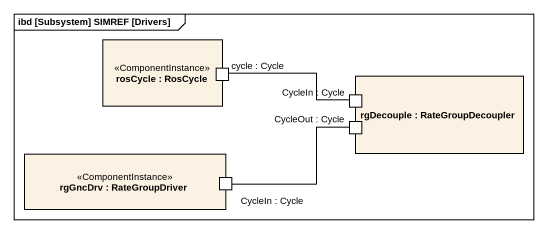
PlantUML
@startuml
mainframe ibd [Subsystem] SIMREF [Drivers]
rectangle "rosCycle : RosCycle" as rosCycle <<ComponentInstance>> {
  port "cycle : Cycle" as cycle_Cycle
}
rectangle "rgDecouple : RateGroupDecoupler" as rgDecouple {
  port "CycleIn : Cycle" as CycleIn_Cycle
  port "CycleOut : Cycle" as CycleOut_Cycle
}
rectangle "rgGncDrv : RateGroupDriver" as rgGncDrv <<ComponentInstance>> {
  port "CycleIn : Cycle" as CycleIn_Cycle_2
}
CycleIn_Cycle -left- cycle_Cycle
CycleOut_Cycle -left- CycleIn_Cycle_2
@enduml
